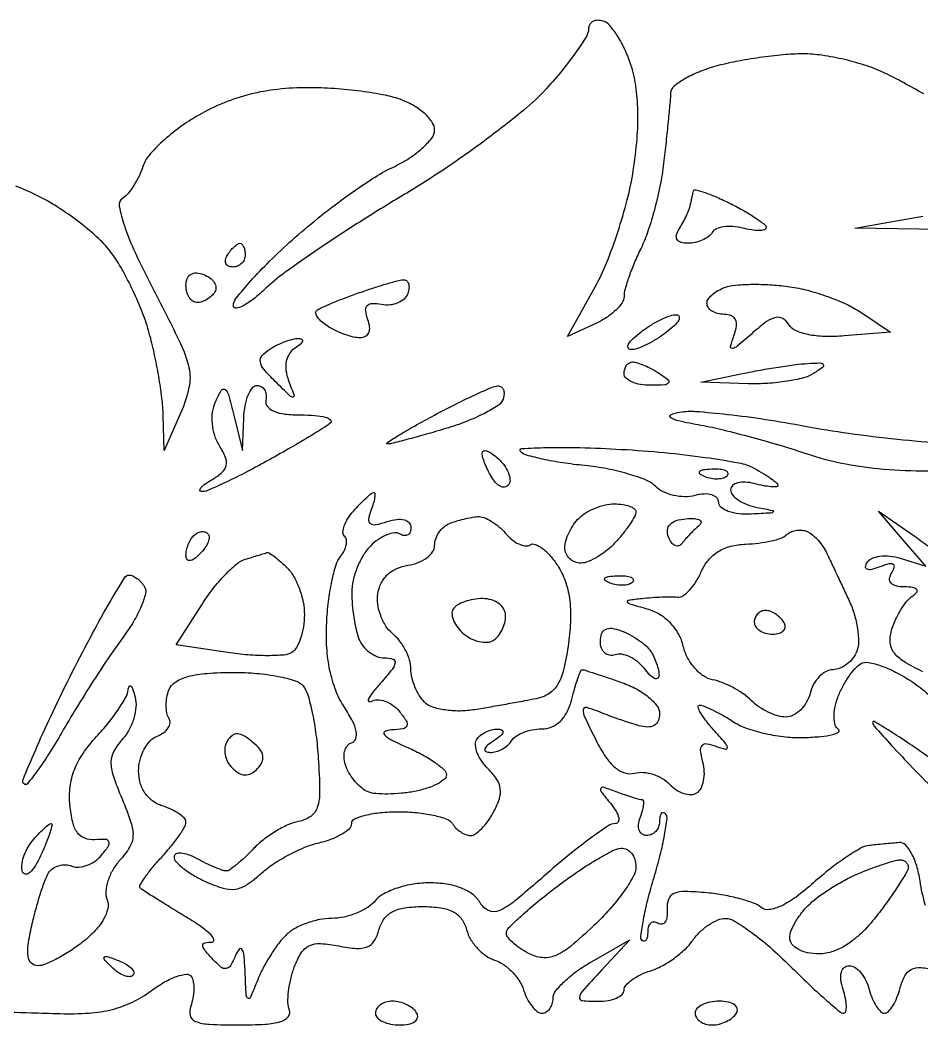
# Model space of a CAD drawing. Extents: x 0 to 102, y 0 to 135.
# Drawn here: x 86.04 to 92.48, y 50.86 to 58.11 of the extents above; entities that cross this region are included whole.
import ezdxf

# ---------------------------------------------------------------- set-up
doc = ezdxf.new("R2010")
doc.units = 0
doc.header["$MEASUREMENT"] = 0

msp = doc.modelspace()

# ---------------------------------------------------------------- linework, layer by layer
for points in [[(92.493856, 57.579594, 0.007073), (92.349335, 57.660683, 0.010965), (92.222152, 57.726128, 0.033909), (92.089774, 57.77985, 0.021478), (91.929415, 57.825056, 0.021554), (91.767326, 57.856015, 0.03681), (91.629952, 57.865928, 0.022456), (91.49056, 57.859448, 0.012553), (91.321882, 57.839714, 0.012504), (91.152028, 57.811156, 0.019829), (91.00845, 57.777352, 0.027494), (90.886579, 57.73617, 0.037836), (90.782847, 57.685232, 0.041963), (90.708302, 57.632464, 0.207735), (90.685939, 57.587473, -0.010266), (90.68156, 57.526915, -0.001487), (90.669741, 57.403765, -0.001684), (90.654839, 57.258218, -0.001441), (90.638184, 57.105, -0.020614), (90.613037, 56.941258, -0.015599), (90.572498, 56.763972, -0.015844), (90.523879, 56.599657, -0.03496), (90.474245, 56.478652, 0.014645), (90.427756, 56.377248, 0.015747), (90.388474, 56.275694, 0.015447), (90.360301, 56.186733, 0.069061), (90.3528, 56.132682, -0.152675), (90.338741, 56.087714, -0.051046), (90.293419, 56.034773, -0.04518), (90.228008, 55.982902, -0.038179), (90.15065, 55.940254), (89.948501, 55.848148), (90.146198, 56.201868, 0.031703), (90.227393, 56.371564, 0.016516), (90.307828, 56.592013, 0.016358), (90.375742, 56.824578, 0.023969), (90.41881, 57.033309, 0.018492), (90.4456, 57.258188, 0.025933), (90.451611, 57.460291, 0.02939), (90.437221, 57.637814, 0.044949), (90.402112, 57.788112, 0.028237), (90.359267, 57.896709, 0.033091), (90.306347, 57.99395, 0.035118), (90.251555, 58.068351, 0.138376), (90.20475, 58.099746, 0.080708), (90.164354, 58.106047, 0.122346), (90.130064, 58.097299, 0.142942), (90.10735, 58.074953, 0.128093), (90.099, 58.042894, -0.140808), (90.083899, 57.990334, -0.014196), (90.010901, 57.880823, -0.016913), (89.913952, 57.753334, -0.012684), (89.799089, 57.619522, -0.03698), (89.634401, 57.462316, -0.012231), (89.370948, 57.256253, -0.012104), (89.066681, 57.041277, -0.013454), (88.762739, 56.849027, 0.007185), (88.463736, 56.665109, 0.00749), (88.174288, 56.475139, 0.007249), (87.92908, 56.303657, 0.032315), (87.79365, 56.192022, -0.019956), (87.704258, 56.114549, -0.044576), (87.629341, 56.06492, -0.09272), (87.580278, 56.049145, -0.45167), (87.561, 56.066132, -0.171762), (87.579952, 56.119674, -0.012144), (87.684279, 56.242361, -0.016028), (87.819903, 56.384759, -0.011349), (87.980672, 56.536041, -0.014475), (88.163301, 56.69092, -0.01222), (88.365022, 56.844263, -0.012397), (88.555968, 56.975105, -0.033234), (88.699772, 57.05545, 0.031705), (88.814388, 57.11903, 0.039665), (88.911243, 57.192526, 0.044054), (88.979243, 57.264889, 0.168126), (88.9992, 57.322563, 0.149691), (88.982575, 57.376849, 0.058535), (88.930859, 57.43686, 0.051063), (88.855563, 57.492984, 0.043774), (88.76655, 57.536092, 0.0426), (88.647275, 57.570179, 0.015488), (88.473567, 57.598612, 0.015227), (88.28063, 57.618129, 0.017567), (88.09586, 57.624641, 0.027121), (87.878354, 57.612857, 0.034376), (87.680306, 57.577415, 0.035522), (87.494376, 57.516455, 0.032553), (87.313219, 57.428293, 0.027465), (87.177383, 57.340666, 0.028728), (87.054096, 57.239888, 0.029964), (86.958545, 57.140986, 0.100692), (86.915006, 57.0627, -0.034426), (86.887769, 56.993639, -0.030548), (86.850348, 56.926038, -0.031825), (86.80897, 56.869322, -0.076947), (86.770175, 56.835069, 0.305004), (86.745713, 56.778632, 0.035598), (86.782103, 56.638599, 0.028179), (86.861235, 56.441481, 0.010819), (86.992266, 56.176834, -0.007045), (87.180895, 55.80298, -0.058614), (87.243381, 55.624118, -0.108557), (87.24377, 55.481957, -0.049782), (87.186389, 55.304665), (87.067202, 55.0323), (87.059829, 55.2861, 0.02381), (87.050559, 55.406798, 0.010986), (87.027602, 55.562666, 0.010854), (86.996242, 55.725802, 0.014802), (86.960472, 55.871202, 0.025476), (86.91235, 56.015562, 0.016991), (86.843387, 56.175681, 0.017128), (86.76569, 56.326793, 0.031879), (86.691055, 56.442493, 0.047107), (86.597368, 56.547017, 0.022489), (86.45932, 56.663505, 0.022064), (86.303041, 56.773152, 0.029219), (86.151329, 56.857866, 0.017336), (86.007053, 56.921635, 0.023924)], [(92.766613, 56.609683), (92.0025, 56.621965), (92.48895, 56.707976, 0.009895)], [(92.870912, 54.890286, -0.010976), (92.479434, 54.885307, -0.021621), (92.168754, 54.901622, -0.026303), (91.906044, 54.940869, -0.031306), (91.6641, 55.006134, 0.009062), (91.477437, 55.065506, 0.006418), (91.265951, 55.12563, 0.00648), (91.06238, 55.177869, 0.013612), (90.9027, 55.212073, -0.00727), (90.742415, 55.244285, -0.088032), (90.684515, 55.267983, -0.611578), (90.686398, 55.288606, -0.053012), (90.752249, 55.307258, -0.061531), (90.864526, 55.31256, -0.008943), (91.092653, 55.291143, -0.010011), (91.362697, 55.255423, -0.008426), (91.647142, 55.207069, 0.011744), (91.957506, 55.156426, 0.008451), (92.306017, 55.113922, 0.008542), (92.639124, 55.084742, 0.018216)], [(92.488318, 53.452327, -0.025412), (92.350174, 53.52704, -0.099796), (92.279363, 53.592418, -0.149283), (92.254497, 53.665021, -0.084106), (92.26707, 53.75812, -0.034487), (92.294814, 53.829438, -0.030315), (92.333159, 53.899534, -0.031544), (92.375704, 53.958597, -0.075383), (92.415752, 53.994655, 0.07585), (92.444377, 54.020474, 0.374105), (92.443766, 54.040491, 0.17756), (92.416945, 54.054211, 0.028239), (92.357057, 54.058105, -0.052158), (92.296827, 54.064921, -0.154252), (92.261185, 54.08547, -0.218376), (92.250887, 54.117429, -0.109251), (92.265185, 54.158377, 0.061279), (92.284009, 54.199294, 0.366135), (92.275683, 54.219367, 0.188108), (92.244916, 54.222571, 0.024586), (92.181184, 54.201646, -0.028552), (92.123022, 54.183058, -0.146774), (92.089575, 54.184371, -0.354988), (92.078778, 54.201675, -0.107719), (92.089826, 54.23301, -0.155435), (92.123844, 54.26218, -0.068649), (92.181656, 54.277766, -0.058403), (92.252788, 54.278447, -0.048645), (92.32687, 54.263098), (92.5101, 54.206113), (92.3409, 54.402551), (92.1717, 54.598989), (92.433014, 54.417744, -0.01269), (92.541147, 54.338605, -0.011156)], [(92.506912, 51.783622, -0.036265), (92.4678, 51.957721, 0.035112), (92.443872, 52.065393, 0.051552), (92.406862, 52.154948, 0.065238), (92.36334, 52.215246, 0.227598), (92.31975, 52.23204, 0.002745), (92.271205, 52.227888, 0.001541), (92.212263, 52.222337, 0.001537), (92.152761, 52.216364, 0.002509), (92.102337, 52.21089, 0.102386), (92.042397, 52.191211, 0.017659), (91.94036, 52.127722, 0.018572), (91.824244, 52.043229, 0.01566), (91.707727, 51.945585, -0.022642), (91.5817, 51.84293, -0.049277), (91.474812, 51.778888, -0.071852), (91.39013, 51.75289, -0.213899), (91.33294, 51.768536, 0.084993), (91.278534, 51.799608, 0.021515), (91.181099, 51.830423, 0.021318), (91.065092, 51.856443, 0.020102), (90.945, 51.873101, 0.018471), (90.790239, 51.882504, 0.104714), (90.709511, 51.867404, 0.209425), (90.67032, 51.826525, 0.107943), (90.660498, 51.75496, -0.047533), (90.659629, 51.701771, -0.113146), (90.646644, 51.664668, -0.205057), (90.624405, 51.649313, -0.190599), (90.597048, 51.654203, 0.117825), (90.568495, 51.663634, 0.186265), (90.544045, 51.656501, 0.154227), (90.527591, 51.633087, 0.076784), (90.522, 51.596893, -0.036156), (90.519307, 51.559693, -0.100725), (90.510486, 51.535174, -0.237375), (90.497533, 51.527079, -0.223054), (90.482802, 51.532398, -0.236258), (90.472184, 51.56429, -0.01078), (90.491529, 51.681062, -0.016043), (90.522895, 51.822781, -0.010609), (90.567554, 51.983446, 0.011487), (90.611972, 52.144341, 0.017223), (90.642623, 52.286786, 0.012251), (90.660653, 52.403707, 0.232535), (90.649051, 52.437749, 0.179977), (90.633049, 52.445073, 0.254651), (90.61907, 52.438737, 0.120634), (90.609521, 52.416548, 0.041597), (90.6066, 52.3815, -0.093802), (90.599469, 52.343824, -0.09656), (90.57909, 52.311793, -0.099077), (90.548683, 52.290353, -0.104534), (90.512949, 52.2828, -0.158089), (90.481315, 52.293058, -0.151946), (90.461112, 52.320077, -0.112257), (90.456289, 52.361148, -0.06502), (90.467994, 52.4097, 0.02128), (90.484334, 52.458379, 0.039047), (90.492772, 52.499323, 0.053526), (90.493296, 52.528061, 0.388464), (90.483964, 52.5366, -0.068683), (90.463619, 52.539408, -0.006521), (90.415329, 52.553679, -0.008235), (90.358008, 52.572474, -0.006399), (90.296269, 52.59474, 0.009993), (90.205611, 52.6267, 0.381878), (90.187354, 52.618752, 0.278007), (90.189957, 52.595549, 0.007209), (90.257409, 52.51014, -0.033541), (90.29622, 52.455292, -0.080463), (90.315015, 52.40933, -0.177761), (90.31137, 52.380138, -0.28072), (90.29047, 52.3674, 0.149024), (90.240286, 52.352103, 0.009623), (90.113779, 52.263499, 0.013364), (89.965567, 52.149191, 0.009525), (89.80559, 52.013693, -0.007788), (89.57329, 51.81555, -0.069283), (89.459128, 51.745196, -0.214653), (89.385108, 51.745858, -0.158497), (89.324175, 51.802193, 0.105784), (89.272055, 51.861501, 0.066066), (89.190894, 51.906588, 0.055559), (89.085949, 51.934972, 0.038302), (88.963055, 51.9444, 0.040522), (88.847549, 51.935024, 0.038762), (88.733282, 51.907123, 0.041314), (88.636456, 51.866237, 0.09931), (88.5762, 51.8175, -0.078956), (88.520814, 51.768875, -0.044321), (88.440959, 51.727877, -0.042865), (88.350753, 51.699967, -0.053646), (88.263698, 51.6906, 0.050544), (88.17545, 51.681656, 0.038094), (88.081644, 51.654869, 0.038987), (87.996484, 51.615582, 0.068914), (87.934878, 51.568964, 0.036813), (87.882624, 51.508392, 0.018881), (87.825926, 51.425597, 0.018658), (87.773695, 51.335504, 0.026664), (87.734784, 51.251714, -0.004848), (87.682426, 51.124752, -0.466226), (87.665822, 51.119662, -0.239481), (87.653471, 51.140958, -0.002737), (87.645016, 51.3099, 0.011232), (87.63734, 51.424311, 0.113358), (87.622628, 51.46943, 0.530864), (87.60258, 51.470509, 0.06431), (87.576204, 51.424447, -0.033018), (87.540805, 51.352572, -0.234373), (87.509383, 51.331682, -0.213489), (87.471672, 51.343115, -0.027514), (87.409615, 51.403297, -0.015261), (87.353936, 51.467397, -0.172864), (87.342829, 51.498563, -0.357727), (87.357549, 51.516505, -0.04847), (87.409615, 51.521716, 0.509684), (87.422043, 51.538937, 0.123075), (87.399677, 51.574417, 0.039909), (87.329122, 51.631895, 0.015247), (87.2226, 51.700678, -0.002082), (87.107005, 51.771077, -0.002949), (87.004768, 51.834761, -0.001683), (86.91902, 51.889282, -0.041978), (86.896843, 51.906268, -0.350563), (86.893683, 51.925986, -0.020454), (86.9281, 51.98133, -0.023758), (86.978902, 52.048891, -0.014444), (87.044893, 52.123959, 0.015202), (87.112943, 52.201606, 0.019546), (87.170399, 52.277164, 0.017698), (87.212916, 52.342678, 0.135893), (87.2226, 52.377651, 0.195618), (87.211267, 52.405509, 0.048662), (87.172898, 52.437882, 0.042419), (87.11818, 52.469124, 0.03168), (87.0534, 52.4943, -0.08205), (86.98313, 52.530089, -0.085671), (86.929312, 52.58614, -0.081877), (86.895692, 52.659299, -0.066943), (86.8842, 52.74475, -0.062155), (86.89406, 52.823762, -0.060693), (86.923052, 52.898612, -0.065957), (86.965864, 52.958264, -0.113018), (87.016462, 52.992251, 0.062611), (87.063489, 53.017424, 0.09349), (87.095791, 53.05088, 0.121501), (87.108564, 53.087039, 0.164289), (87.100788, 53.120568, -0.092866), (87.085847, 53.159276, -0.045755), (87.080997, 53.211999, -0.043257), (87.085959, 53.269429, -0.04848), (87.100731, 53.322904, -0.164336), (87.147262, 53.379034, -0.072579), (87.236808, 53.417737, -0.047638), (87.372386, 53.440711, -0.018166), (87.564048, 53.447677, -0.021549), (87.729004, 53.440564, -0.026749), (87.881098, 53.419183, -0.02677), (88.00366, 53.388321, -0.14548), (88.059989, 53.350676, -0.103738), (88.092901, 53.288371, -0.018234), (88.124924, 53.159074, -0.019077), (88.151561, 53.002175, -0.016122), (88.167996, 52.83463, -0.012034), (88.177779, 52.598884, -0.080428), (88.161092, 52.483075, -0.167987), (88.113831, 52.41913, -0.102246), (88.0263, 52.382363, 0.057611), (87.950586, 52.358195, 0.029648), (87.862345, 52.311879, 0.029019), (87.776099, 52.252793, 0.038702), (87.705754, 52.189071, -0.013637), (87.644537, 52.127762, -0.018455), (87.585775, 52.076021, -0.015615), (87.534957, 52.037081, -0.156919), (87.509843, 52.029, -0.088515), (87.483704, 52.033664, -0.011256), (87.430299, 52.054726, -0.012903), (87.367559, 52.083043, -0.010407), (87.301638, 52.116577, 0.033763), (87.238849, 52.144911, 0.068507), (87.186069, 52.156691, 0.124714), (87.151573, 52.150934, 0.297678), (87.138, 52.130156, 0.191847), (87.151947, 52.095146, 0.036495), (87.203615, 52.047999, 0.034227), (87.275839, 51.998771, 0.025587), (87.361371, 51.954385, 0.033348), (87.488305, 51.906482, 0.111002), (87.576665, 51.900013, 0.112639), (87.658559, 51.931998, 0.034867), (87.763221, 52.014302, -0.038793), (87.848452, 52.080252, -0.02398), (87.957613, 52.144658, -0.023993), (88.07228, 52.198238, -0.039254), (88.17435, 52.231009, 0.031777), (88.263433, 52.25815, 0.044058), (88.338659, 52.294241, 0.051697), (88.391305, 52.333331, 0.210218), (88.407, 52.369012, -0.296437), (88.427885, 52.401143, -0.043554), (88.504938, 52.427622, -0.037516), (88.612633, 52.445993, -0.023494), (88.740407, 52.452, -0.023552), (88.871895, 52.445803, -0.030444), (88.991235, 52.427149, -0.031293), (89.085457, 52.400208, -0.17067), (89.1261, 52.3674, 0.058722), (89.151784, 52.335039, 0.050507), (89.185537, 52.307651, 0.053028), (89.221848, 52.288987, 0.092471), (89.255016, 52.2828, 0.156707), (89.290686, 52.294261, 0.043102), (89.336051, 52.333089, 0.039105), (89.382561, 52.388471, 0.032258), (89.423269, 52.453997, 0.04565), (89.461675, 52.544796, 0.110583), (89.468086, 52.616922, 0.113872), (89.443122, 52.683572, 0.050104), (89.383168, 52.756918, -0.045049), (89.336318, 52.813066, -0.056417), (89.304259, 52.872795, -0.067284), (89.290662, 52.927054, -0.167732), (89.299515, 52.96642, -0.08157), (89.325346, 52.996089, -0.05429), (89.363062, 53.020972, -0.053249), (89.406236, 53.037634, -0.068802), (89.448343, 53.042905, -0.102799), (89.479085, 53.036103, -0.37991), (89.486568, 53.019439, -0.147021), (89.469078, 52.993655, -0.027275), (89.4222, 52.9596, 0.027275), (89.375322, 52.925545, 0.147021), (89.357832, 52.899761, 0.37991), (89.365315, 52.883097, 0.102799), (89.396057, 52.876295, 0.074131), (89.438475, 52.882063, 0.053889), (89.482576, 52.900232, 0.054031), (89.521642, 52.927329, 0.075854), (89.5491, 52.9596, -0.110604), (89.580808, 52.992046, -0.050424), (89.633789, 53.019349, -0.046514), (89.697906, 53.037932, -0.047322), (89.763981, 53.0442, 0.099406), (89.83582, 53.058625, 0.095109), (89.897805, 53.099766, 0.082626), (89.946559, 53.166592, 0.054935), (89.97966, 53.2557, -0.008543), (90.001487, 53.336777, -0.01369), (90.023173, 53.405072, -0.007447), (90.043345, 53.46038, -0.311029), (90.053247, 53.4672, -0.077069), (90.068111, 53.464895, -0.001345), (90.14599, 53.439918, -0.003364), (90.23659, 53.409916, -0.002231), (90.340176, 53.374324, -0.040222), (90.44213, 53.329303, -0.049305), (90.528338, 53.270986, -0.057144), (90.587793, 53.208849, -0.163735), (90.6066, 53.152957, -0.097292), (90.596512, 53.101607, -0.165742), (90.568087, 53.068964, -0.139921), (90.521538, 53.057186, -0.06252), (90.45855, 53.067035, -0.008886), (90.391335, 53.087661, -0.005137), (90.311215, 53.114728, -0.005133), (90.23136, 53.143547, -0.008584), (90.164885, 53.169619, 0.035331), (90.083407, 53.196647, 0.472746), (90.061191, 53.180328, 0.124848), (90.071114, 53.129923, 0.004988), (90.15357, 52.960422, 0.031971), (90.221021, 52.844415, 0.069755), (90.289478, 52.7679, 0.099359), (90.358731, 52.729745, 0.14125), (90.428584, 52.728007, -0.083802), (90.490436, 52.7335, -0.057346), (90.559782, 52.719932, -0.056277), (90.625736, 52.690462, -0.07182), (90.67762, 52.648844, 0.059836), (90.725517, 52.608508, 0.068026), (90.77965, 52.582723, 0.078319), (90.831507, 52.574759, 0.138279), (90.872842, 52.586589, 0.138536), (90.902902, 52.619385, 0.068066), (90.921437, 52.67338, 0.059535), (90.926423, 52.739023, 0.053215), (90.916243, 52.80663, -0.030973), (90.900335, 52.88766, -0.208132), (90.911347, 52.926173, -0.2696), (90.944327, 52.938408, -0.04878), (91.009879, 52.920342, 0.027343), (91.077582, 52.898525, 0.542064), (91.09103, 52.910717, 0.138646), (91.075368, 52.944457, 0.006359), (90.990595, 53.040559, -0.017514), (90.934615, 53.106948, -0.037414), (90.897276, 53.162628, -0.067737), (90.882248, 53.200181, -0.488057), (90.892565, 53.2134, -0.099933), (90.925744, 53.206702, -0.01447), (90.988842, 53.177966, -0.015912), (91.062306, 53.138959, -0.013016), (91.138327, 53.092773, 0.060881), (91.232592, 53.047193, 0.02837), (91.363574, 53.010654, 0.027596), (91.507162, 52.987461, 0.034525), (91.642007, 52.982612, 0.014523), (91.758604, 52.989865, 0.034926), (91.843953, 53.003726, 0.085184), (91.885322, 53.021255, 0.546849), (91.885308, 53.03979, -0.182044), (91.862192, 53.070742, -0.064968), (91.853728, 53.126151, -0.053858), (91.859667, 53.195215, -0.041228), (91.880322, 53.268193, -0.031169), (91.913356, 53.342059, -0.028291), (91.956287, 53.413773, -0.029411), (92.002153, 53.473509, -0.076052), (92.043408, 53.50864, -0.186953), (92.098383, 53.518867, -0.039706), (92.194099, 53.492884, -0.036448), (92.307035, 53.442815, -0.027648), (92.422902, 53.372499, -0.037365), (92.541615, 53.277396, -0.024875)], [(92.5524, 52.824623, 0.005629), (92.390133, 52.938454, 0.010013), (92.253656, 53.027956, 0.004926), (92.141404, 53.096867, 0.583071), (92.1294, 53.090073, 0.185487), (92.139139, 53.064724, 0.002051), (92.265176, 52.926055, 0.00604), (92.414448, 52.767068, 0.003857), (92.591616, 52.585702, 0.009845)], [(85.815876, 51.025316, -0.000143), (86.115229, 51.016564, -0.000408), (86.323576, 51.010243, 0.024743), (86.529749, 51.014022, 0.044675), (86.696465, 51.040429, 0.051081), (86.839942, 51.092552, 0.04656), (86.974725, 51.174003, -0.028498), (87.069675, 51.236165, -0.046258), (87.157257, 51.276356, -0.060237), (87.226105, 51.291568, -0.286024), (87.260673, 51.274439, -0.099525), (87.275065, 51.235638, -0.044623), (87.278755, 51.181124, -0.041802), (87.272393, 51.120841, -0.044456), (87.256123, 51.063734, 0.156453), (87.252381, 50.997008, 0.241203), (87.29003, 50.954747, 0.081611), (87.389361, 50.933904, 0.010993), (87.6033, 50.9292, 0.014277), (87.788537, 50.93449, 0.057486), (87.89987, 50.953825, 0.140075), (87.953163, 50.987619, 0.279689), (87.961868, 51.03495, -0.087687), (87.95148, 51.089366, -0.031344), (87.955362, 51.168593, -0.02995), (87.970641, 51.2568, -0.031114), (87.996221, 51.341404, -0.048293), (88.045854, 51.443546, -0.145201), (88.102833, 51.494906, -0.127666), (88.183412, 51.510506, -0.03368), (88.314653, 51.493339, 0.029562), (88.441045, 51.475749, 0.116733), (88.518126, 51.487653, 0.161192), (88.567881, 51.530012, 0.072653), (88.601729, 51.609885, -0.091677), (88.637653, 51.686466, -0.11633), (88.696329, 51.737692, -0.087545), (88.785331, 51.766344, -0.034214), (88.9146, 51.7752, -0.034195), (89.044184, 51.766327, -0.088151), (89.133124, 51.737585, -0.116899), (89.191725, 51.686067, -0.090525), (89.227755, 51.608802, 0.0704), (89.255927, 51.541483, 0.05219), (89.304234, 51.476763, 0.052708), (89.3642, 51.42417, 0.076987), (89.427007, 51.392974, -0.073982), (89.490467, 51.361925, -0.049399), (89.552368, 51.309634, -0.048908), (89.603553, 51.245411, -0.067057), (89.635073, 51.178672, 0.040749), (89.660919, 51.115579, 0.050547), (89.695207, 51.062231, 0.059075), (89.732306, 51.025492, 0.16716), (89.766301, 51.0138, 0.132785), (89.796431, 51.021945, 0.099959), (89.822181, 51.044864, 0.087227), (89.839601, 51.079141, 0.072916), (89.845735, 51.11955, -0.166562), (89.863436, 51.170374, -0.036335), (89.926722, 51.239979, -0.034078), (90.015589, 51.313645, -0.026972), (90.120685, 51.381021), (90.3951, 51.536742), (90.190003, 51.317571, 0.00438), (90.052463, 51.167988, 0.160999), (90.033954, 51.126032, 0.420171), (90.053514, 51.102779, 0.018978), (90.168853, 51.0984, 0.040976), (90.239282, 51.104182, 0.060417), (90.298766, 51.121577, 0.07944), (90.339167, 51.147117, 0.215369), (90.3528, 51.177299, -0.183639), (90.36591, 51.21179, -0.053421), (90.408715, 51.250687, -0.045927), (90.470287, 51.287516, -0.035332), (90.54315, 51.316336, 0.048293), (90.624116, 51.350808, 0.031562), (90.710058, 51.404945, 0.031684), (90.787882, 51.468991, 0.051438), (90.844047, 51.533537, -0.046867), (90.895378, 51.593625, -0.044115), (90.957989, 51.644463, -0.047228), (91.02195, 51.679358, -0.10161), (91.076697, 51.6906, -0.139552), (91.143244, 51.671658, -0.019779), (91.262337, 51.591195, -0.021261), (91.398686, 51.481779, -0.01666), (91.5372, 51.3522, 0.006617), (91.670355, 51.222523, 0.009916), (91.790295, 51.113205, 0.005297), (91.89346, 51.024769, 0.176314), (91.923601, 51.0138, 0.35264), (91.93829, 51.025631, 0.062175), (91.941727, 51.063502, 0.043991), (91.935053, 51.11811, 0.024455), (91.9179, 51.183, -0.043115), (91.902241, 51.252646, -0.098381), (91.905519, 51.30618, -0.157057), (91.926739, 51.33937, -0.174328), (91.962419, 51.3522, -0.149008), (92.00327, 51.33975, -0.069934), (92.044785, 51.302498, -0.059982), (92.080675, 51.24772, -0.051149), (92.104887, 51.183, 0.033728), (92.126585, 51.118222, 0.045563), (92.155191, 51.063502, 0.053545), (92.18601, 51.025372, 0.198564), (92.214, 51.0138, 0.205645), (92.242154, 51.025891, 0.05072), (92.273614, 51.066579, 0.043547), (92.30311, 51.124677, 0.031752), (92.325851, 51.193472, -0.056113), (92.359482, 51.280728, -0.158023), (92.405525, 51.326035, -0.138749), (92.473605, 51.338998, -0.039601), (92.580698, 51.320974, 0.040333)]]:
    msp.add_lwpolyline(points, format="xyb")
for points in [[(91.1142, 56.79622, -0.01355), (91.211445, 56.74437, -0.020062), (91.293446, 56.693296, -0.015867), (91.35628, 56.647588, -0.23155), (91.368, 56.623637, -0.345637), (91.356474, 56.608955, -0.057398), (91.318322, 56.604161, -0.042435), (91.263733, 56.608235, -0.024121), (91.198884, 56.621891, 0.046215), (91.130677, 56.633137, 0.054994), (91.065529, 56.630606, 0.064046), (91.012791, 56.615634, 0.15438), (90.982391, 56.589458, -0.098696), (90.955014, 56.56009, -0.052378), (90.911654, 56.535318, -0.049241), (90.86017, 56.518486, -0.05445), (90.808114, 56.5128, -0.06775), (90.758468, 56.519558, -0.199041), (90.73183, 56.540384, -0.202625), (90.728006, 56.573638, -0.070208), (90.748362, 56.61855, 0.016827), (90.774938, 56.663693, 0.015382), (90.799271, 56.711874, 0.015601), (90.818328, 56.756238, 0.047426), (90.82738, 56.78775, -0.005084), (90.832699, 56.814668, -0.004273), (90.838869, 56.843082, -0.004312), (90.84495, 56.868935, -0.01187), (90.849825, 56.887016, -0.407677), (90.865162, 56.895584, -0.016522), (90.931847, 56.875118, -0.020798), (91.016115, 56.842201, -0.012187)], [(87.608293, 56.5128, -0.210953), (87.622559, 56.506501, -0.081139), (87.634641, 56.487949, -0.061769), (87.642864, 56.460589, -0.042167), (87.6456, 56.4282, -0.105053), (87.638742, 56.39592, -0.099167), (87.619282, 56.368451, -0.09642), (87.590207, 56.35004, -0.093332), (87.556007, 56.3436, -0.108972), (87.525979, 56.350223, -0.182303), (87.508091, 56.368451, -0.161196), (87.505459, 56.395874, -0.082592), (87.5187, 56.4282, -0.029505), (87.541457, 56.460583, -0.035638), (87.566586, 56.487949, -0.038439), (87.590465, 56.507255, -0.151918)], [(87.349014, 56.28978, -0.064087), (87.393878, 56.265596, -0.094924), (87.424545, 56.233273, -0.122111), (87.436436, 56.198191, -0.160704), (87.428621, 56.165535, -0.067219), (87.404816, 56.136563, -0.052295), (87.372179, 56.112047, -0.053444), (87.336123, 56.095381, -0.081728), (87.302207, 56.0898, -0.153789), (87.271847, 56.099364, -0.097959), (87.245985, 56.126297, -0.080499), (87.228534, 56.166538, -0.062212), (87.2226, 56.214045, -0.094172), (87.231573, 56.261264, -0.165347), (87.257012, 56.291264, -0.151817), (87.297297, 56.301055, -0.076022)], [(88.7736, 56.252321, -0.176347), (88.797294, 56.246153, -0.161575), (88.812529, 56.225974, -0.108667), (88.816135, 56.193262, -0.057485), (88.807123, 56.15325, -0.126544), (88.781583, 56.114949, -0.084197), (88.736723, 56.086641, -0.075164), (88.679779, 56.072411, -0.068919), (88.619387, 56.074996, 0.047008), (88.551666, 56.080866, 0.204716), (88.515568, 56.065119, 0.227022), (88.504226, 56.029604, 0.057327), (88.519758, 55.969246, -0.063272), (88.532597, 55.91679, -0.122816), (88.527007, 55.874282, -0.164525), (88.504109, 55.847166, -0.139889), (88.467795, 55.837295, -0.055837), (88.419448, 55.843328, -0.025605), (88.358427, 55.86133, -0.024975), (88.295457, 55.887068, -0.031499), (88.24025, 55.917296, -0.033252), (88.195414, 55.950014, -0.058965), (88.164063, 55.983255, -0.090207), (88.149968, 56.011819, -0.288665), (88.15565, 56.031318, -0.073918), (88.183586, 56.049525, -0.007029), (88.258348, 56.082553, -0.008856), (88.349192, 56.119282, -0.006868), (88.4493, 56.156139, -0.005813), (88.55164, 56.190897, -0.006866), (88.649256, 56.221312, -0.006075), (88.732201, 56.24482, -0.042417)], [(91.5372, 56.203181, -0.030812), (91.666021, 56.177043, -0.021099), (91.808449, 56.132363, -0.021322), (91.942525, 56.077437, -0.039806), (92.0448, 56.020092), (92.2563, 55.8783), (91.926511, 55.851296, -0.026667), (91.785588, 55.847295, -0.044292), (91.667579, 55.860743, -0.055407), (91.578991, 55.889384, -0.149557), (91.529826, 55.932532, 0.118291), (91.487008, 55.975037, 0.194362), (91.437329, 55.983172, 0.103069), (91.371906, 55.953402, 0.022133), (91.27422, 55.874936, -0.004971), (91.161362, 55.777729, -0.143428), (91.126744, 55.762428, -0.535646), (91.114045, 55.776949, -0.021184), (91.1395, 55.85715, 0.052377), (91.155751, 55.922142, 0.146903), (91.148751, 55.968038, 0.188776), (91.119555, 55.995488, 0.095642), (91.069245, 56.0052, -0.061222), (91.021735, 56.011039, -0.079746), (90.981497, 56.028229, -0.097549), (90.95456, 56.053697, -0.155982), (90.945, 56.083597, -0.15854), (90.955744, 56.116629, -0.065647), (90.98849, 56.15108, -0.055897), (91.036407, 56.181657, -0.046188), (91.09305, 56.203236, -0.051157), (91.16988, 56.216382, -0.016842), (91.28459, 56.220233, -0.016577), (91.412976, 56.215959, -0.01804)], [(90.72852, 56.002509, -0.312501), (90.746125, 55.989516, -0.218612), (90.743546, 55.964123, -0.072467), (90.711037, 55.923621, -0.025554), (90.65388, 55.875609, -0.024619), (90.584432, 55.828267, -0.025646), (90.511586, 55.788677, -0.026431), (90.445424, 55.761195, -0.092984), (90.40008, 55.754091, -0.312501), (90.382475, 55.767084, -0.218612), (90.385054, 55.792477, -0.072467), (90.417563, 55.832979, -0.025554), (90.47472, 55.880991, -0.024619), (90.544168, 55.928333, -0.025646), (90.617014, 55.967923, -0.026431), (90.683176, 55.995405, -0.092984)], [(88.0263, 55.833409, -0.130589), (88.048806, 55.827429, -0.36126), (88.054143, 55.813164, -0.136314), (88.038871, 55.791138, -0.032052), (88.002285, 55.764491, 0.106226), (87.96187, 55.724743, 0.095666), (87.939454, 55.670415, 0.083052), (87.937172, 55.604947, 0.057937), (87.955251, 55.533136, -0.004984), (87.994804, 55.425582, -0.496404), (87.987158, 55.413887, -0.213625), (87.966778, 55.421344, -0.002383), (87.859796, 55.526428, -0.02119), (87.779219, 55.613406, -0.136811), (87.754355, 55.667208, -0.227101), (87.767337, 55.711412, -0.06865), (87.82223, 55.757782, -0.027992), (87.87418, 55.78673, -0.024381), (87.931457, 55.811194, -0.025131), (87.985522, 55.828194, -0.063686)], [(90.41625, 55.665505, -0.077483), (90.448945, 55.659721, -0.020703), (90.498338, 55.640499, -0.02047), (90.55336, 55.613686, -0.019837), (90.6066, 55.5822, -0.023197), (90.668264, 55.538166, -0.409657), (90.671078, 55.516072, -0.220444), (90.64418, 55.501866, -0.011293), (90.54315, 55.498895, -0.042523), (90.470275, 55.504605, -0.062416), (90.408715, 55.522832, -0.082215), (90.367011, 55.549952, -0.210568), (90.3528, 55.5822, -0.073605), (90.35757, 55.614429, -0.089496), (90.371438, 55.641568, -0.102891), (90.392058, 55.659464, -0.133323)], [(91.6641, 55.654368, -0.009744), (91.756307, 55.65793, -0.271317), (91.776529, 55.646599, -0.385401), (91.772574, 55.62763, -0.013949), (91.7064, 55.5822, -0.081572), (91.635236, 55.551189, -0.023578), (91.517372, 55.527172, -0.023037), (91.379961, 55.512301, -0.022707), (91.2411, 55.510032), (90.9027, 55.519874), (91.1988, 55.5822, -0.007214), (91.32457, 55.606784, -0.006183), (91.457623, 55.629109, -0.006238), (91.579003, 55.646387, -0.017708)], [(87.564281, 55.2861), (87.625581, 55.0323), (87.635591, 55.26495, -0.034451), (87.6456, 55.354052, -0.051417), (87.667511, 55.429259, -0.065649), (87.697017, 55.481111, -0.234761), (87.7302, 55.4976, -0.133456), (87.760752, 55.489297, -0.125576), (87.783736, 55.466536, -0.10725), (87.795355, 55.43225, -0.077768), (87.79365, 55.39185, 0.221618), (87.804378, 55.347779, 0.125364), (87.849144, 55.314002, 0.071591), (87.929727, 55.29308, 0.02851), (88.044013, 55.286893, -0.019514), (88.144211, 55.283274, -0.045579), (88.21814, 55.270871, -0.104939), (88.25467, 55.252479, -0.455976), (88.255513, 55.231237, -0.048937), (88.213595, 55.198905, -0.004077), (88.096516, 55.126953, -0.005407), (87.954938, 55.043602, -0.004147), (87.798519, 54.955494, -0.007218), (87.641476, 54.871678, -0.009983), (87.498083, 54.801373, -0.006919), (87.376907, 54.746961, -0.111927), (87.333219, 54.738773, -0.366562), (87.322697, 54.748387, -0.217045), (87.328043, 54.765687, -0.059118), (87.359613, 54.793687, -0.019966), (87.411536, 54.826785, 0.048844), (87.481667, 54.877403, 0.161951), (87.509907, 54.925948, 0.151238), (87.504418, 54.983907, 0.040927), (87.461634, 55.066806, -0.062222), (87.427602, 55.140242, -0.055551), (87.411002, 55.222684, -0.056275), (87.413054, 55.305654, -0.06795), (87.434038, 55.380643, -0.027851), (87.474828, 55.462103, -0.446207), (87.501648, 55.467862, -0.170134), (87.526625, 55.431808, -0.007956)], [(89.4504, 55.493777, -0.159166), (89.474536, 55.487317, -0.15359), (89.490624, 55.467777, -0.112559), (89.495585, 55.437, -0.064441), (89.488333, 55.399898, -0.169675), (89.453932, 55.355381, -0.025477), (89.354784, 55.297846, -0.026187), (89.225925, 55.239914, -0.019908), (89.079433, 55.189683, -0.003445), (88.932173, 55.146759, -0.00496), (88.801222, 55.110965, -0.002706), (88.690262, 55.082457, -0.076653), (88.6608, 55.079707, -0.724521), (88.658497, 55.088477, -0.006501), (88.742756, 55.141382, -0.009184), (88.856088, 55.207679, -0.004829), (88.9992, 55.2861, -0.006411), (89.150158, 55.36446, -0.008653), (89.288779, 55.431195, -0.006235), (89.405901, 55.483344, -0.088293)], [(89.45562, 54.972185, -0.048917), (89.497514, 54.925086, -0.060595), (89.526049, 54.873852, -0.072431), (89.537789, 54.826394, -0.162263), (89.529645, 54.790618, -0.179665), (89.506949, 54.772647, -0.166991), (89.477209, 54.773145, -0.10922), (89.443983, 54.794219, -0.055855), (89.41292, 54.832918, -0.022665), (89.384987, 54.881765, -0.021757), (89.361175, 54.933601, -0.02229), (89.34424, 54.981088, -0.069759), (89.338895, 55.014485, -0.3201), (89.349219, 55.02957, -0.176471), (89.372649, 55.029609, -0.071307), (89.410329, 55.009509, -0.028423)], [(90.332038, 55.041147, -0.009616), (90.642737, 55.017842, -0.011736), (90.932238, 54.983648, -0.010316), (91.172978, 54.944384, -0.077427), (91.281698, 54.906311, -0.013338), (91.347179, 54.868987, -0.019646), (91.402398, 54.83249, -0.01544), (91.444738, 54.800021, -0.225122), (91.4526, 54.783444, -0.401085), (91.443231, 54.773643, -0.030208), (91.402897, 54.774263, -0.028638), (91.34829, 54.78157, -0.016375), (91.2834, 54.796287, 0.047766), (91.218599, 54.806766, 0.080456), (91.163903, 54.801515, 0.118582), (91.127707, 54.782101, 0.21377), (91.1142, 54.751951, 0.181781), (91.127962, 54.715349, 0.067493), (91.170115, 54.67862, 0.055581), (91.231702, 54.647265, 0.042423), (91.30455, 54.626705, -0.00362), (91.41611, 54.604379, -0.574721), (91.419405, 54.594529, -0.200802), (91.401953, 54.586013, -0.002047), (91.26225, 54.578521, -0.038714), (91.173151, 54.581008, -0.059365), (91.097941, 54.598134, -0.079952), (91.046844, 54.626184, -0.231295), (91.0296, 54.661467, 0.197546), (91.016088, 54.694332, 0.127333), (90.980228, 54.715699, 0.086309), (90.92526, 54.721873, 0.0489), (90.858912, 54.711298, -0.067262), (90.785509, 54.702339, -0.053611), (90.706242, 54.711895, -0.055057), (90.633309, 54.737457, -0.084774), (90.578874, 54.776012, 0.100519), (90.511205, 54.820835, 0.024753), (90.384648, 54.864916, 0.024339), (90.231729, 54.901853, 0.022222), (90.071233, 54.92511, -0.012381), (89.914329, 54.944702, -0.016263), (89.772365, 54.970757, -0.013771), (89.656863, 54.999215, -0.129793), (89.613111, 55.024689, -0.645831), (89.621394, 55.046595, -0.009888), (89.799616, 55.054204, -0.012837), (90.037417, 55.053542, -0.006796)], [(90.98025, 54.898721, 0.018894), (90.917111, 54.893726, 0.168741), (90.892428, 54.88177, 0.470617), (90.893887, 54.866352, 0.054073), (90.929137, 54.847609, 0.051402), (90.975403, 54.834408, 0.05415), (91.022572, 54.831242, 0.060344), (91.063629, 54.837939, 0.126455), (91.091287, 54.854287, 0.296942), (91.095197, 54.872803, 0.208169), (91.079754, 54.888424, 0.077125), (91.039147, 54.897791, 0.028489)], [(88.564101, 54.732982, -0.438492), (88.572471, 54.725636, -0.045583), (88.570503, 54.696353, -0.03405), (88.560833, 54.654355, -0.01801), (88.543484, 54.603768, 0.050077), (88.526293, 54.540758, 0.294905), (88.539224, 54.510784, 0.200747), (88.57805, 54.503167, 0.026214), (88.661332, 54.524869, -0.043699), (88.729658, 54.540147, -0.094116), (88.783296, 54.537192, -0.149756), (88.816982, 54.517, -0.185453), (88.83, 54.483108, -0.089656), (88.824085, 54.450385, -0.168435), (88.807152, 54.429928, -0.176887), (88.781875, 54.424922, -0.100064), (88.75222, 54.435885, 0.169581), (88.712726, 54.444617, 0.066704), (88.658008, 54.430554, 0.05587), (88.597632, 54.397852, 0.044372), (88.54072, 54.350235, 0.061685), (88.489503, 54.284539, 0.039107), (88.44628, 54.197474, 0.038864), (88.416792, 54.103788, 0.056873), (88.407, 54.017976, 0.02185), (88.410752, 53.932166, 0.016478), (88.422084, 53.83845, 0.016743), (88.438623, 53.750936, 0.036554), (88.458351, 53.685619, 0.077915), (88.487772, 53.634463, 0.065134), (88.533088, 53.591109, 0.066736), (88.586761, 53.561794, 0.091918), (88.640663, 53.5518, -0.072067), (88.700459, 53.543136, -0.378099), (88.716692, 53.517248, -0.128542), (88.695491, 53.469594, -0.011437), (88.610462, 53.368058, 0.012814), (88.554235, 53.300538, 0.049634), (88.52489, 53.254714, 0.381888), (88.528607, 53.240693, 0.284484), (88.545464, 53.240226, -0.134356), (88.590089, 53.252075, -0.082245), (88.64409, 53.24271, -0.071951), (88.699021, 53.214148, -0.06382), (88.746173, 53.170169, -0.026279), (88.796925, 53.102028, -0.248105), (88.80049, 53.066944, -0.262469), (88.773624, 53.045559, -0.028857), (88.692309, 53.037299, 0.101844), (88.644928, 53.025376, 0.502695), (88.640537, 53.002508, 0.092564), (88.689395, 52.965806, 0.011853), (88.80885, 52.910156, -0.021243), (88.91416, 52.858669, -0.029766), (89.003033, 52.803353, -0.029841), (89.067845, 52.751379, -0.211893), (89.0838, 52.71542, -0.226697), (89.068689, 52.683804, -0.050145), (89.017034, 52.650045, -0.042701), (88.943558, 52.619557, -0.02978), (88.856512, 52.597476, -0.022718), (88.761822, 52.583798, -0.022009), (88.665272, 52.578578, -0.022549), (88.580084, 52.581568, -0.071681), (88.524653, 52.594155, -0.079432), (88.480696, 52.619612, -0.041572), (88.435031, 52.663589, -0.040006), (88.394658, 52.717683, -0.048735), (88.3664, 52.774177, -0.064316), (88.352862, 52.829993, -0.084925), (88.355992, 52.882147, -0.103763), (88.374822, 52.922545, -0.152692), (88.406353, 52.945284, 0.2339), (88.435704, 52.974395, 0.134034), (88.438939, 53.025291, 0.069929), (88.412205, 53.100242, 0.024452), (88.354101, 53.19915, -0.054012), (88.292988, 53.318829, -0.039397), (88.250904, 53.462235, -0.035904), (88.228861, 53.624623, -0.028722), (88.227853, 53.801223, -0.017779), (88.241173, 53.953463, -0.020533), (88.264936, 54.097157, -0.02008), (88.29466, 54.215992, -0.102221), (88.326512, 54.275855, 0.054589), (88.353019, 54.315992, 0.069647), (88.367603, 54.357816, 0.084923), (88.368603, 54.394843, 0.16214), (88.355432, 54.421168, -0.213713), (88.344533, 54.449748, -0.071845), (88.353619, 54.494518, -0.056184), (88.379531, 54.547359, -0.038985), (88.419616, 54.600517, -0.011025), (88.465592, 54.650258, -0.015162), (88.509201, 54.692743, -0.011788), (88.546888, 54.725694, -0.148253)], [(90.28512, 54.6516, -0.03548), (90.343443, 54.647456, -0.053824), (90.392668, 54.634918, -0.070343), (90.426437, 54.616584, -0.237558), (90.4374, 54.594811, -0.127166), (90.429398, 54.563856, -0.019706), (90.396271, 54.509258, -0.02089), (90.350997, 54.446708, -0.016815), (90.297388, 54.383311, -0.036379), (90.235412, 54.32411, -0.035602), (90.165079, 54.274046, -0.037821), (90.097047, 54.239332, -0.099381), (90.043588, 54.2286, -0.095614), (90.000156, 54.236982, -0.097074), (89.963225, 54.260907, -0.098709), (89.938501, 54.296613, -0.102571), (89.9298, 54.33858, -0.073375), (89.937099, 54.388049, -0.038655), (89.959621, 54.446075, -0.037433), (89.992465, 54.503126, -0.047088), (90.03132, 54.55008, -0.062206), (90.081305, 54.588966, -0.039117), (90.147751, 54.621778, -0.038823), (90.219377, 54.644163, -0.056383)], [(89.306091, 54.560321, -0.107032), (89.350111, 54.553967, -0.045367), (89.404171, 54.528035, -0.042132), (89.458972, 54.488733, -0.042951), (89.506027, 54.441031, 0.048214), (89.551298, 54.396092, 0.062447), (89.600805, 54.36501, 0.076469), (89.646846, 54.351608, 0.172736), (89.681869, 54.359127, -0.237607), (89.718186, 54.362295, -0.066992), (89.769193, 54.333541, -0.052007), (89.825616, 54.280867, -0.034538), (89.879021, 54.210146, -0.060835), (89.932066, 54.102055, -0.049171), (89.962369, 53.976288, -0.042153), (89.970312, 53.829101, -0.026061), (89.956034, 53.656325, -0.022028), (89.923342, 53.47524, -0.074947), (89.87985, 53.363858, -0.115349), (89.817367, 53.296998, -0.098769), (89.728146, 53.260048, -0.003363), (89.641128, 53.243401, -0.001437), (89.524552, 53.222258, -0.001422), (89.400134, 53.200427, -0.00187), (89.286488, 53.181256, -0.03814), (89.178841, 53.171852, -0.039772), (89.072542, 53.179157, -0.043063), (88.982454, 53.200649, -0.116812), (88.926938, 53.234902, -0.060975), (88.889811, 53.282386, -0.039088), (88.858475, 53.345054, -0.038915), (88.837095, 53.412323, -0.05755), (88.83, 53.473761, 0.076081), (88.820468, 53.536039, 0.044489), (88.791524, 53.605925, 0.043303), (88.749142, 53.67232, 0.055905), (88.699017, 53.724388, -0.077482), (88.650763, 53.779029, -0.053503), (88.613923, 53.853039, -0.053012), (88.593312, 53.934086, -0.071376), (88.593267, 54.009697, -0.082178), (88.616843, 54.084347, -0.086211), (88.662953, 54.146033, -0.083414), (88.728609, 54.190039, -0.070855), (88.80885, 54.213334, 0.05595), (88.881649, 54.232145, 0.068332), (88.943285, 54.265904, 0.081439), (88.984895, 54.308754, 0.153235), (88.9992, 54.354334, -0.083854), (89.007097, 54.401091, -0.064892), (89.030264, 54.447357, -0.064882), (89.064521, 54.486147, -0.083762), (89.10495, 54.510971, -0.021287), (89.152395, 54.527805, -0.014449), (89.207657, 54.543069, -0.014579), (89.261972, 54.554728, -0.028104)], [(90.794657, 54.545159, -0.029001), (90.855301, 54.546203, -0.100718), (90.893186, 54.53687, -0.311764), (90.903021, 54.519853, -0.203978), (90.892097, 54.499013, 0.018321), (90.860687, 54.471342, 0.011328), (90.825758, 54.436683, 0.011358), (90.792762, 54.400832, 0.019991), (90.767407, 54.369557, -0.152629), (90.743748, 54.352429, -0.193875), (90.717062, 54.354013, -0.130794), (90.690949, 54.376116, -0.06054), (90.669968, 54.415704, -0.117316), (90.663361, 54.465146, -0.168036), (90.681789, 54.504939, -0.127252), (90.726225, 54.532245, -0.055728)], [(87.37911, 54.43869, -0.212536), (87.388385, 54.414531, -0.080535), (87.380573, 54.378412, -0.061283), (87.357833, 54.336403, -0.041736), (87.32271, 54.29487, -0.034019), (87.28123, 54.258681, -0.131573), (87.24989, 54.245881, -0.290264), (87.230525, 54.254972, -0.142677), (87.2226, 54.28218, -0.054831), (87.226736, 54.319785, -0.038674), (87.239167, 54.360488, -0.039129), (87.257394, 54.398033, -0.063896), (87.279, 54.426, -0.075941), (87.30384, 54.444256, -0.089268), (87.331672, 54.452993, -0.100736), (87.358096, 54.451015, -0.128169)], [(91.652768, 54.457977, -0.083619), (91.68918, 54.438621, -0.037856), (91.729517, 54.402441, -0.03611), (91.767274, 54.356861, -0.041063), (91.796302, 54.308165, -0.002393), (91.826364, 54.246037, -0.000813), (91.869491, 54.155433, -0.000808), (91.916813, 54.05518, -0.00093), (91.961637, 53.959357, -0.036497), (91.998309, 53.862728, -0.034669), (92.021301, 53.760125, -0.036633), (92.028605, 53.666568, -0.093037), (92.016396, 53.599807, -0.072219), (91.988, 53.549112, -0.063885), (91.9453, 53.506153, -0.066859), (91.89538, 53.477085, -0.098764), (91.845822, 53.4672, 0.12678), (91.79676, 53.454557, 0.07433), (91.748295, 53.417497, 0.06636), (91.707737, 53.36269, 0.062272), (91.681887, 53.298, -0.066939), (91.655342, 53.233321, -0.068466), (91.61281, 53.178502, -0.075235), (91.561398, 53.141485, -0.11902), (91.508863, 53.1288, -0.072855), (91.451014, 53.137274, -0.038703), (91.383317, 53.163397, -0.037517), (91.316869, 53.201499, -0.047476), (91.26231, 53.246576, 0.044843), (91.205602, 53.293932, 0.028627), (91.132275, 53.338779, 0.028691), (91.054683, 53.374769, 0.046704), (90.985026, 53.39507, -0.10382), (90.920366, 53.422191, -0.062207), (90.857952, 53.477856, -0.058329), (90.807079, 53.551945, -0.063426), (90.776424, 53.633759, 0.069574), (90.741921, 53.722517, 0.064934), (90.683757, 53.800742, 0.064676), (90.607229, 53.861694, 0.067986), (90.518914, 53.899831, -0.004308), (90.397333, 53.934858, -0.204876), (90.378102, 53.950837, -0.513978), (90.385055, 53.964318, -0.009111), (90.4797, 53.976391, -0.009504), (90.55079, 53.982781, -0.008603), (90.624472, 53.986721, -0.00865), (90.690562, 53.987972, -0.027061), (90.734941, 53.985641, 0.177134), (90.773806, 53.995318, 0.055695), (90.820135, 54.034814, 0.04772), (90.865979, 54.094102, 0.037361), (90.904141, 54.165967, -0.069032), (90.955369, 54.249276, -0.081069), (91.024993, 54.310324, -0.076612), (91.113781, 54.348403, -0.053975), (91.221458, 54.364058, 0.021302), (91.315257, 54.371496, 0.024722), (91.403474, 54.386744, 0.024848), (91.475821, 54.406789, 0.116887), (91.512271, 54.429271, -0.086644), (91.54016, 54.448869, -0.059605), (91.576912, 54.461073, -0.058287), (91.616489, 54.464449, -0.072731)], [(87.799693, 54.303386, -0.234339), (87.81613, 54.301504, -0.017284), (87.8544, 54.274815, -0.021165), (87.899462, 54.237937, -0.014307), (87.947743, 54.192343, -0.070668), (87.99407, 54.130675, -0.038879), (88.033098, 54.044551, -0.037849), (88.059708, 53.949183, -0.049148), (88.0686, 53.858936, -0.039106), (88.061905, 53.77347, -0.042289), (88.041984, 53.692373, -0.046407), (88.012815, 53.626728, -0.127262), (87.977993, 53.590388, -0.118802), (87.921374, 53.571808, -0.019707), (87.805896, 53.567051, -0.020671), (87.666911, 53.572553, -0.016988), (87.519366, 53.589578), (87.151345, 53.644766), (87.335022, 53.931384, -0.023083), (87.414662, 54.043871, -0.025356), (87.502022, 54.144908, -0.025911), (87.584785, 54.222842, -0.10391), (87.6456, 54.255788, 0.00114), (87.696183, 54.270974, 0.001411), (87.743211, 54.285356, 0.001154), (87.782649, 54.297638, 0.010533)], [(86.815757, 54.142752, -0.115588), (86.841899, 54.137213, -0.051219), (86.872311, 54.118928, -0.046927), (86.901977, 54.091979, -0.046531), (86.926192, 54.059898, -0.204976), (86.933655, 54.010257, -0.036685), (86.902754, 53.919588, -0.034354), (86.848027, 53.811979, -0.025024), (86.773413, 53.700348, 0.011648), (86.678452, 53.566184, 0.005301), (86.560299, 53.386647, 0.005246), (86.439696, 53.194687, 0.007182), (86.33545, 53.019228, -0.010147), (86.243357, 52.866298, -0.01755), (86.159875, 52.743595, -0.012295), (86.089062, 52.651805, -0.444926), (86.065232, 52.650568, -0.302838), (86.058849, 52.682503, -0.003545), (86.146176, 52.890253, -0.00923), (86.255676, 53.133182, -0.00572), (86.39276, 53.414542, -0.005947), (86.536715, 53.693291, -0.009409), (86.667388, 53.928326, -0.003927), (86.782972, 54.123758, -0.257343)], [(90.30345, 54.137321, -0.028489), (90.362347, 54.136391, -0.077125), (90.402954, 54.127024, -0.208169), (90.418397, 54.111403, -0.296942), (90.414487, 54.092887, -0.126455), (90.386829, 54.076539, -0.060344), (90.345772, 54.069842, -0.05415), (90.298603, 54.073008, -0.051402), (90.252337, 54.086209, -0.054073), (90.217087, 54.104952, -0.470617), (90.215628, 54.12037, -0.168741), (90.240311, 54.132326, -0.018894)], [(89.342593, 53.9748, 0.041798), (89.276338, 53.969252, 0.043811), (89.213003, 53.952765, 0.047968), (89.161401, 53.928592, 0.121409), (89.132024, 53.899786, 0.161985), (89.123442, 53.863523, 0.079511), (89.135196, 53.817, 0.065773), (89.164595, 53.767679, 0.052347), (89.207926, 53.723303, 0.057748), (89.261254, 53.688565, 0.060791), (89.320213, 53.667672, 0.067904), (89.375668, 53.663029, 0.126035), (89.418494, 53.67641, 0.08516), (89.452295, 53.706264, 0.053416), (89.48086, 53.750764, 0.051789), (89.500252, 53.802214, 0.06433), (89.5068, 53.852893, 0.133682), (89.494144, 53.899381, 0.100487), (89.458564, 53.93899, 0.087407), (89.405341, 53.965641, 0.072596)], [(91.363007, 53.8902, 0.105429), (91.332633, 53.883723, 0.099231), (91.306785, 53.865349, 0.096318), (91.289459, 53.837895, 0.092995), (91.2834, 53.8056, 0.153634), (91.293554, 53.773335, 0.097988), (91.322144, 53.745851, 0.080552), (91.364862, 53.727306, 0.062283), (91.415293, 53.721, 0.066118), (91.461961, 53.727198, 0.138808), (91.493083, 53.745851, 0.191142), (91.504032, 53.773482, 0.139169), (91.4949, 53.8056, 0.06081), (91.468995, 53.837961, 0.051032), (91.434589, 53.865349, 0.053229), (91.397319, 53.883999, 0.089642)], [(90.33165, 53.745666, -0.034842), (90.39289, 53.718088, -0.028095), (90.454468, 53.680424, -0.02892), (90.507546, 53.638978, -0.062485), (90.541855, 53.600271, -0.037969), (90.565549, 53.559317, -0.028781), (90.585341, 53.511313, -0.029439), (90.598722, 53.463827, -0.058137), (90.602614, 53.4249, -0.247706), (90.592271, 53.406063, -0.262635), (90.571355, 53.404609, -0.089175), (90.537963, 53.428558, -0.029081), (90.498159, 53.474625, 0.058108), (90.450875, 53.523338, 0.060732), (90.39431, 53.559028, 0.067655), (90.337431, 53.577025, 0.124712), (90.28935, 53.573325, -0.123068), (90.249093, 53.570096, -0.143606), (90.214664, 53.586733, -0.125912), (90.191607, 53.621552, -0.083794), (90.1836, 53.668995, -0.083927), (90.192852, 53.723728, -0.191809), (90.2198, 53.754831, -0.156746), (90.265361, 53.762505, -0.052393)], [(86.859129, 53.270555, -0.084157), (86.865054, 53.201071, -0.051295), (86.849836, 53.119909, -0.049657), (86.817308, 53.040117, -0.061693), (86.77146, 52.974455, 0.054156), (86.707687, 52.885984, 0.126239), (86.686434, 52.807736, 0.086588), (86.70198, 52.710582, 0.016994), (86.765416, 52.544776, -0.017475), (86.829616, 52.376488, -0.092271), (86.843872, 52.279186, -0.128071), (86.819709, 52.199178, -0.046912), (86.748411, 52.103777, 0.05377), (86.699044, 52.035802, 0.05262), (86.664882, 51.95838, 0.057258), (86.650021, 51.883537, 0.112478), (86.65859, 51.823763, -0.148044), (86.663203, 51.760206, -0.074137), (86.633835, 51.684376, -0.058763), (86.57415, 51.603352, -0.038018), (86.488241, 51.524512, -0.021461), (86.396554, 51.458556, -0.023503), (86.302222, 51.402817, -0.0238), (86.217729, 51.363132, -0.098191), (86.1626, 51.3522, -0.200017), (86.118286, 51.370666, -0.160155), (86.094964, 51.417322, -0.07363), (86.095055, 51.502049, -0.018442), (86.12055, 51.638322, -0.010675), (86.149378, 51.754527, -0.01133), (86.182624, 51.867092, -0.01099), (86.215516, 51.962553, -0.049985), (86.24125, 52.015327, -0.102599), (86.271071, 52.046825, -0.081604), (86.313418, 52.067042, -0.078605), (86.361555, 52.073124, -0.083995), (86.408055, 52.063755, 0.112356), (86.457894, 52.056598, 0.069499), (86.515897, 52.069563, 0.064171), (86.572891, 52.099733, 0.065857), (86.619814, 52.143145, 0.023027), (86.668706, 52.207904, 0.262771), (86.671377, 52.238634, 0.287377), (86.646728, 52.254922, 0.026291), (86.569918, 52.252745, -0.110196), (86.498768, 52.26267, -0.148776), (86.447477, 52.301945, -0.099272), (86.413451, 52.377322, -0.03216), (86.393642, 52.498664, -0.053489), (86.394872, 52.630292, -0.063522), (86.424772, 52.750853, -0.058288), (86.486685, 52.867937, -0.036153), (86.583992, 52.989472, 0.01778), (86.667252, 53.085978, 0.020667), (86.739148, 53.183562, 0.020172), (86.792632, 53.270154, 0.104496), (86.809414, 53.323509, -0.094282), (86.816622, 53.348157, -0.519091), (86.828066, 53.349778, -0.107801), (86.843035, 53.324754, -0.017837)], [(87.699017, 52.950374, 0.037369), (87.637119, 52.994379, 0.128354), (87.590229, 53.008269, 0.177337), (87.551587, 52.995535, 0.087186), (87.516683, 52.956337, 0.106232), (87.501095, 52.912535, 0.07791), (87.502402, 52.860824, 0.073756), (87.519935, 52.809304, 0.077688), (87.551451, 52.766109, 0.061647), (87.599134, 52.728929, 0.127288), (87.64417, 52.71569, 0.133832), (87.688445, 52.726215, 0.071603), (87.733785, 52.760145, 0.089272), (87.765626, 52.805963, 0.153701), (87.771332, 52.851654, 0.125124), (87.749599, 52.899077, 0.049888)], [(86.258245, 52.3674, -0.48887), (86.265749, 52.357759, -0.015279), (86.249931, 52.302453, -0.018991), (86.224126, 52.231119, -0.010611), (86.187635, 52.146305, -0.027063), (86.146656, 52.067905, -0.071307), (86.106987, 52.018661, -0.191406), (86.076107, 52.006611, -0.321119), (86.05455, 52.022249, -0.107358), (86.049555, 52.068381, -0.050815), (86.061949, 52.127225, -0.04708), (86.088173, 52.188697, -0.048893), (86.125161, 52.243344, -0.01337), (86.166793, 52.290864, -0.018576), (86.206724, 52.330959, -0.015262), (86.24139, 52.36135, -0.174041)], [(90.33165, 52.19138, -0.13222), (90.371956, 52.183272, -0.108199), (90.406336, 52.155641, -0.094199), (90.429437, 52.112373, -0.075785), (90.4374, 52.060139, -0.129043), (90.418739, 51.989039, -0.026706), (90.3487, 51.878979, -0.026418), (90.251037, 51.756454, -0.022223), (90.135444, 51.637297, -0.016), (89.969777, 51.490779, -0.072873), (89.860131, 51.424059, -0.126308), (89.767787, 51.410114, -0.097807), (89.670144, 51.439934, -0.028083), (89.607982, 51.477836, -0.037046), (89.556301, 51.519438, -0.040578), (89.520489, 51.558827, -0.187665), (89.511969, 51.587827, -0.178888), (89.528311, 51.6226, -0.009251), (89.61972, 51.709299, -0.013729), (89.735367, 51.809307, -0.009456), (89.871519, 51.91643, -0.012088), (90.014957, 52.019601, -0.015191), (90.152865, 52.1078, -0.013357), (90.271377, 52.174387, -0.105586)], [(92.31975, 52.108238, -0.086941), (92.343975, 52.106073, -0.101801), (92.364562, 52.095732, -0.109912), (92.378296, 52.078867, -0.116655), (92.3832, 52.058135, -0.133984), (92.373891, 52.024018, -0.008734), (92.319807, 51.935851, -0.012202), (92.250062, 51.832157, -0.008776), (92.167395, 51.719735, -0.032071), (92.061057, 51.597442, -0.050398), (91.953782, 51.50886, -0.06016), (91.847584, 51.455001, -0.087518), (91.744395, 51.4368, -0.050723), (91.663598, 51.445018, -0.075015), (91.596862, 51.469565, -0.097466), (91.552833, 51.50639, -0.171642), (91.5372, 51.550588, -0.097238), (91.547641, 51.603768, -0.038325), (91.581201, 51.670771, -0.036106), (91.629672, 51.739661, -0.037496), (91.68699, 51.799934, -0.030327), (91.759439, 51.857916, -0.016679), (91.854396, 51.920256, -0.016575), (91.955304, 51.97729, -0.025421), (92.04654, 52.019183, -0.007471), (92.131501, 52.051619, -0.008663), (92.213321, 52.079866, -0.007863), (92.283222, 52.10144, -0.049873)], [(86.739799, 51.389061, -0.036269), (86.794586, 51.363513, -0.070189), (86.833024, 51.334354, -0.120343), (86.849725, 51.306627, -0.278911), (86.844139, 51.283939, -0.20742), (86.81823, 51.2737, -0.082976), (86.780042, 51.281371, -0.063152), (86.73586, 51.304935, -0.043285), (86.69244, 51.341702, -0.011214), (86.639409, 51.397584, -0.400052), (86.639806, 51.41393, -0.286372), (86.658844, 51.418339, -0.008399)], [(88.698107, 51.0984, 0.067639), (88.651509, 51.092067, 0.08433), (88.61201, 51.073549, 0.09965), (88.585596, 51.046061, 0.142666), (88.5762, 51.0138, 0.195654), (88.589349, 50.981484, 0.086673), (88.627369, 50.954051, 0.066561), (88.683722, 50.935427, 0.0466), (88.750393, 50.9292, 0.047867), (88.813469, 50.935252, 0.104212), (88.858058, 50.954051, 0.181468), (88.877258, 50.981811, 0.202618), (88.8723, 51.0138, 0.08825), (88.843338, 51.046188, 0.053305), (88.799563, 51.073549, 0.051278), (88.748617, 51.092125, 0.061875)], [(91.034593, 51.0984, 0.0466), (90.967922, 51.092173, 0.066561), (90.911569, 51.073549, 0.086673), (90.873549, 51.046116, 0.195654), (90.8604, 51.0138, 0.142666), (90.869796, 50.981539, 0.09965), (90.89621, 50.954051, 0.08433), (90.935709, 50.935533, 0.067639), (90.982307, 50.9292, 0.061875), (91.032817, 50.935475, 0.051278), (91.083763, 50.954051, 0.053305), (91.127538, 50.981412, 0.08825), (91.1565, 51.0138, 0.202618), (91.161458, 51.045789, 0.181468), (91.142258, 51.073549, 0.104212), (91.097669, 51.092348, 0.047867)]]:
    msp.add_lwpolyline(points, format="xyb", close=True)

doc.saveas('drawing.dxf')
